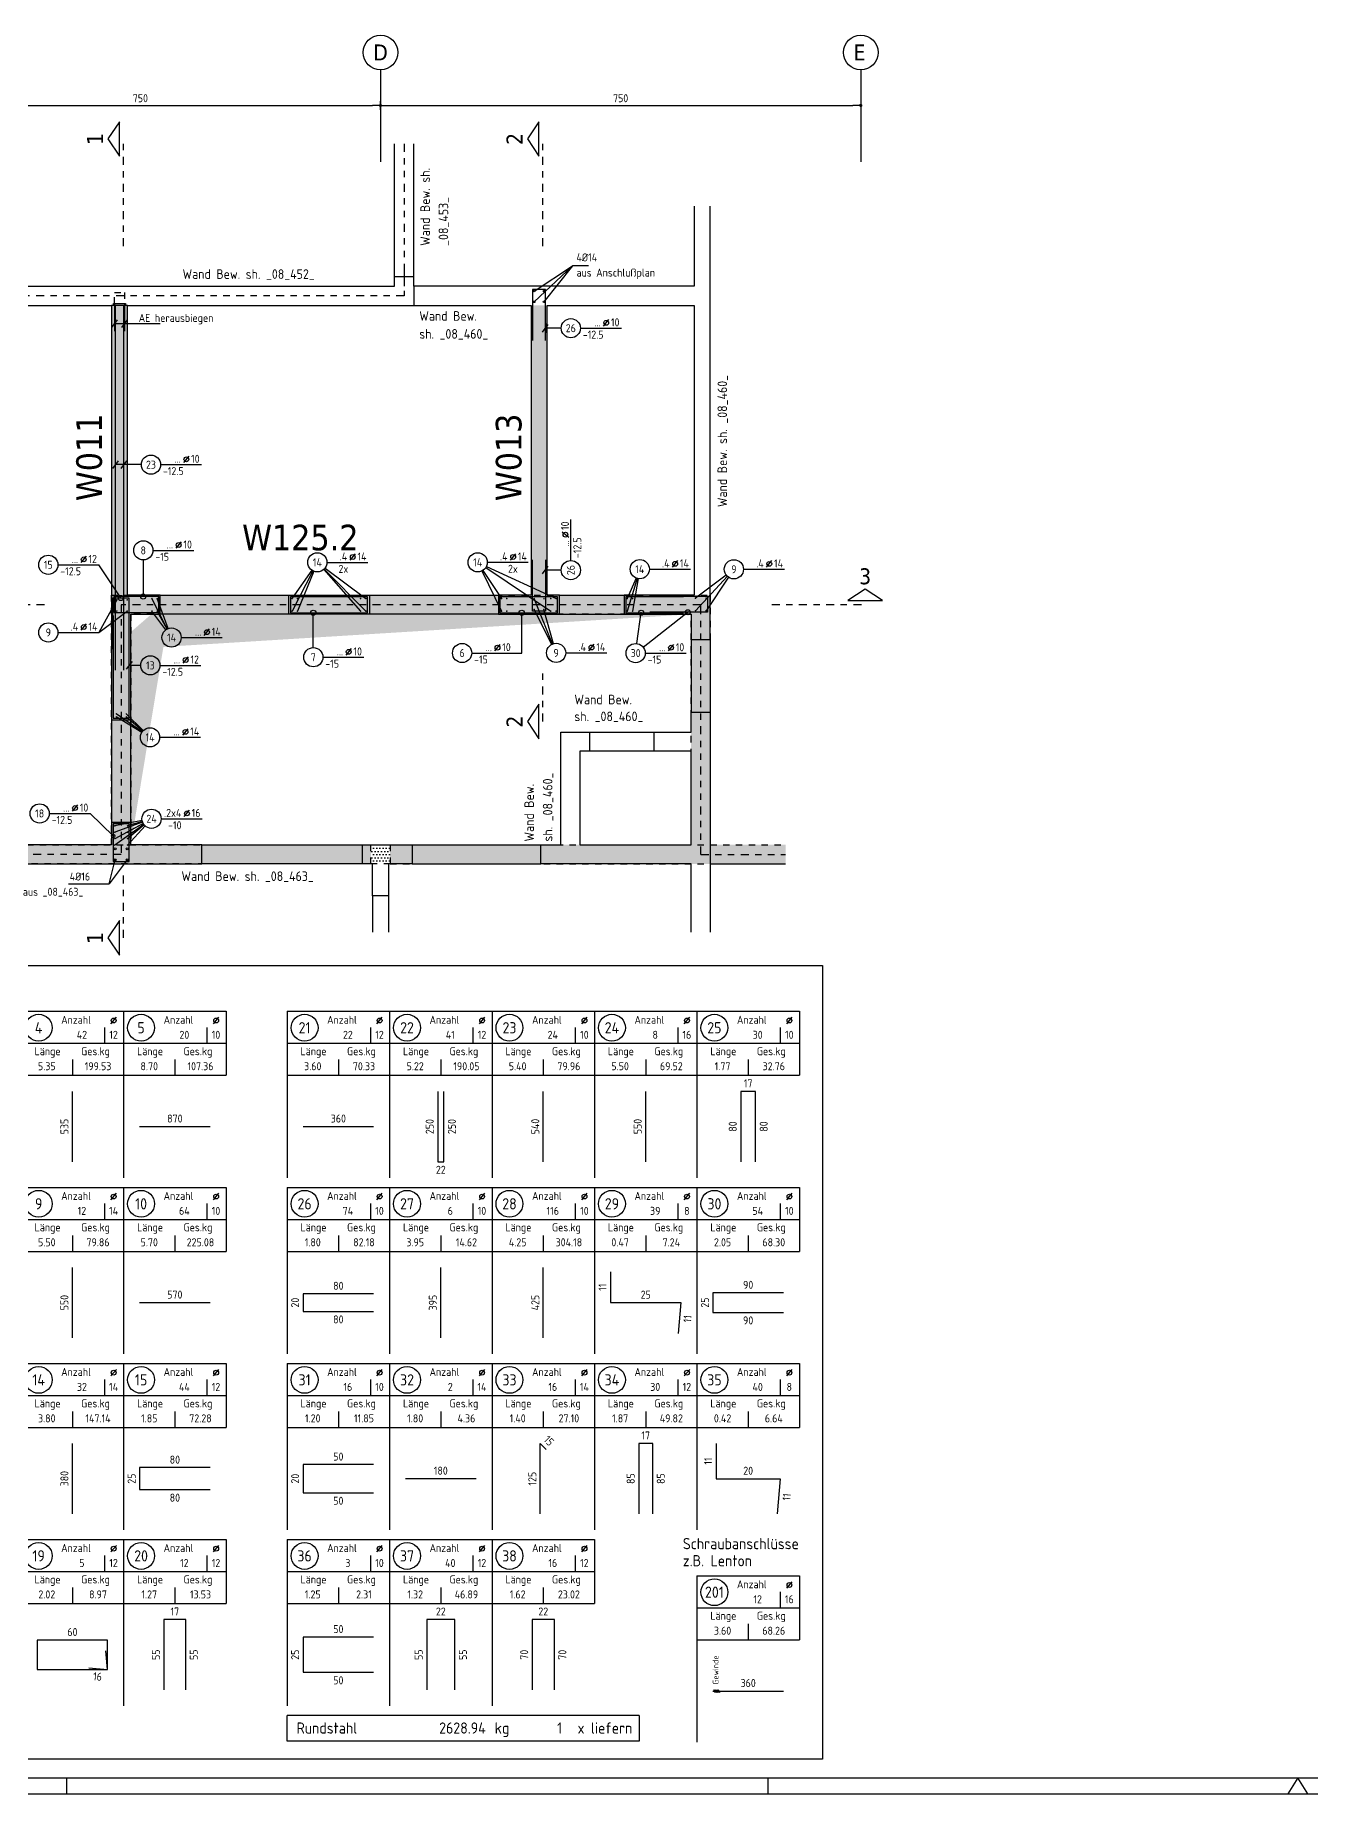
# Model space of a CAD drawing. Extents: x 40 to 149, y 46 to 88.
# Drawn here: x 49.96 to 69.88, y 46.05 to 73.52 of the extents above; entities that cross this region are included whole.
import ezdxf
from ezdxf.enums import TextEntityAlignment as Align

# ---------------------------------------------------------------- set-up
doc = ezdxf.new("R2010")
doc.units = 0
doc.header["$LTSCALE"] = 0.5
for name, pattern in [('AUSGEZOGEN', [1000.01, 1000, 0.01]), ('DIVIDE2', [0.625, 0.25, -0.125, 0, -0.125, 0, -0.125]), ('DOT', [0.175, 0.05, -0.125]), ('HIDDEN2', [0.187, 0.125, -0.062]), ('PUNKT', [0.175, 0.05, -0.125]), ('STRICHPUNKT', [1, 0.5, -0.25, 0, -0.25]), ('STRICHPUNKT2', [0.55, 0.25, -0.125, 0.05, -0.125])]:
    doc.linetypes.add(name, pattern=pattern)
for name, color, linetype in [('1.UG', 7, 'Continuous'), ('ACHSEN', 7, 'Continuous'), ('AFB', 7, 'Continuous'), ('AFU', 7, 'Continuous'), ('BETON', 7, 'Continuous'), ('Brüstung 1.UG', 7, 'Continuous'), ('DRUEBER', 7, 'Continuous'), ('grau_dunkel', 7, 'Continuous'), ('grau_mittel', 7, 'Continuous'), ('HILFE', 7, 'Continuous'), ('MASSE', 7, 'Continuous'), ('OBJEKT', 7, 'Continuous'), ('RAHMEN', 7, 'Continuous'), ('RND', 7, 'Continuous'), ('RND_BILD', 7, 'Continuous'), ('SCHNITTE', 7, 'STRICHPUNKT'), ('SFP_Achsen', 7, 'Continuous'), ('TEXT', 7, 'Continuous')]:
    doc.layers.add(name, color=color, linetype=linetype)
doc.layers.add('NOPLOT', color=7, linetype='Continuous', plot=False)
doc.styles.add('helv', font='tahoma.ttf')
doc.styles.add('txt', font='isocp.shx')
doc.linetypes.add('AFU_50K', pattern='A,0.15,["/",Standard,S=0.2,R=0,X=-0.01,Y=-0.1],0.07,["/",Standard,S=0.2,R=0,X=-0.01,Y=-0.1],0.15', length=0.37)
doc.linetypes.add('AFU_50M', pattern='A,0.45,["/",Standard,S=0.2,R=0,X=-0.01,Y=-0.1],0.07,["/",Standard,S=0.2,R=0,X=-0.01,Y=-0.1],0.45', length=0.97)
doc.dimstyles.new('DOT_I', dxfattribs={"dimscale": 0.5, "dimtxt": 0.25, "dimasz": 0.25, "dimexe": 0.1, "dimexo": 0.3, "dimgap": 0.1, "dimtad": 1, "dimdec": 3, "dimzin": 3, "dimtxsty": 'txt', "dimblk": 'DOT', "dimblk1": 'DOT', "dimblk2": 'DOT', "dimsah": 1, "dimcen": 0.1, "dimse1": 1, "dimse2": 1, "dimazin": 0, "dimtfac": 1, "dimtdec": 4, "dimtix": 1, "dimtmove": 2, "dimatfit": 3, "dimfxl": 0, "dimtvp": 1, "dimtolj": 1, "dimtzin": 0, "dimarcsym": 0})
pattern_1 = [(0, (-40.828506, 443.27496), (0.025, 0.05), [0, -0.05])]

# ---------------------------------------------------------------- blocks, each defined once
blk = doc.blocks.new('SCHN-1')
at = {"layer": 'SCHNITTE', "color": 5, "linetype": 'Continuous'}
blk.add_lwpolyline([(0.54, 0.125), (0, 0.485), (-0.54, 0.125)], close=True, dxfattribs=at)
at = {"layer": 'SCHNITTE', "color": 6, "linetype": 'Continuous', "style": 'helv'}
blk.add_attdef('SCHN-1', text='', height=0.5, dxfattribs=at).set_placement((0, 0.635), align=Align.CENTER)
blk = doc.blocks.new('DOT')
at = {"layer": 'MASSE', "color": 7, "linetype": 'Continuous'}
for p, q in [((0, 0), (-1, 0)), ((0, 0.54), (0, -0.54))]:
    blk.add_line(p, q, dxfattribs=at)
at = {"layer": 'MASSE', "color": 7, "linetype": 'Continuous', "const_width": 0.2}
blk.add_lwpolyline([(-0.1, 0, 1), (0.1, 0, 1)], format="xyb", close=True, dxfattribs=at)
blk = doc.blocks.new('*D22')
at = {"layer": 'DEFPOINTS', "color": 0, "linetype": 'AUSGEZOGEN', "transparency": 16777216}
for p in [(47.856, 72.426), (55.356, 72.426), (55.356, 72.426)]:
    blk.add_point(p, dxfattribs=at)
at = {"layer": 'MASSE', "color": 0, "linetype": 'AUSGEZOGEN', "lineweight": -2, "transparency": 16777216}
blk.add_line((47.981, 72.426), (55.231, 72.426), dxfattribs=at)
at = {"layer": 'MASSE', "color": 0, "linetype": 'AUSGEZOGEN', "lineweight": -2, "transparency": 16777216, "xscale": 0.125, "yscale": 0.125, "zscale": 0.125, "rotation": 180}
blk.add_blockref('DOT', (47.856, 72.426), dxfattribs=at)
at = {"layer": 'MASSE', "color": 0, "linetype": 'AUSGEZOGEN', "lineweight": -2, "transparency": 16777216, "xscale": 0.125, "yscale": 0.125, "zscale": 0.125}
blk.add_blockref('DOT', (55.356, 72.426), dxfattribs=at)
at = {"layer": 'MASSE', "color": 0, "linetype": 'AUSGEZOGEN', "transparency": 16777216, "insert": (51.606, 72.539), "char_height": 0.125, "attachment_point": 5, "style": 'txt'}
blk.add_mtext('\\A1;750', dxfattribs=at)
blk = doc.blocks.new('*D23')
at = {"layer": 'DEFPOINTS', "color": 0, "linetype": 'AUSGEZOGEN', "transparency": 16777216}
for p in [(55.356, 72.426), (62.856, 72.426), (62.856, 72.426)]:
    blk.add_point(p, dxfattribs=at)
at = {"layer": 'MASSE', "color": 0, "linetype": 'AUSGEZOGEN', "lineweight": -2, "transparency": 16777216}
blk.add_line((55.481, 72.426), (62.731, 72.426), dxfattribs=at)
at = {"layer": 'MASSE', "color": 0, "linetype": 'AUSGEZOGEN', "lineweight": -2, "transparency": 16777216, "xscale": 0.125, "yscale": 0.125, "zscale": 0.125, "rotation": 180}
blk.add_blockref('DOT', (55.356, 72.426), dxfattribs=at)
at = {"layer": 'MASSE', "color": 0, "linetype": 'AUSGEZOGEN', "lineweight": -2, "transparency": 16777216, "xscale": 0.125, "yscale": 0.125, "zscale": 0.125}
blk.add_blockref('DOT', (62.856, 72.426), dxfattribs=at)
at = {"layer": 'MASSE', "color": 0, "linetype": 'AUSGEZOGEN', "transparency": 16777216, "insert": (59.106, 72.539), "char_height": 0.125, "attachment_point": 5, "style": 'txt'}
blk.add_mtext('\\A1;750', dxfattribs=at)
blk = doc.blocks.new('lei_gre')
at = {"layer": 'RND', "color": 7, "linetype": 'Continuous'}
for p, q in [((-0.09, -0.12), (0.09, 0.12)), ((0, 0.15), (0, -0.15))]:
    blk.add_line(p, q, dxfattribs=at)
blk = doc.blocks.new('RND_LEI')
at = {"layer": 'RND', "color": 7, "linetype": 'Continuous'}
blk.add_line((1.022, 0.066), (1.19, 0.27), dxfattribs=at)
for centre, radius in [((0, 0), 0.3), ((1.106, 0.168), 0.075)]:
    blk.add_circle(centre, radius, dxfattribs=at)
at = {"layer": 'RND', "color": 7, "linetype": 'Continuous', "style": 'txt'}
blk.add_attdef('POSL', text='', height=0.25, dxfattribs=at).set_placement((0, 0), align=Align.MIDDLE)
blk.add_attdef('ANZ', text='', height=0.25, dxfattribs=at).set_placement((0.931, 0.057), align=Align.RIGHT)
for tag, p in [('DUM', (1.253, 0.057)), ('ABSTD', (1.674, 0.057)), ('POSTXT', (0.374, -0.327))]:
    blk.add_attdef(tag, p, '', height=0.25, dxfattribs=at)
blk = doc.blocks.new('DINA0')
at = {"color": 7, "linetype": 'Continuous'}
for p, q in [((59.45, 0.5), (59.14, 0)), ((59.76, 0), (59.45, 0.5))]:
    blk.add_line(p, q, dxfattribs=at)
at = {"layer": 'RAHMEN'}
blk.add_line((0, 0), (118.9, 0), dxfattribs=at)
at = {"layer": 'RAHMEN', "color": 5}
blk.add_line((2, 0.5), (118.4, 0.5), dxfattribs=at)
at = {"layer": 'RAHMEN', "color": 7}
for p, q in [((21, 0), (21, 0.5)), ((42.9, 0.5), (42.9, 0))]:
    blk.add_line(p, q, dxfattribs=at)
blk = doc.blocks.new('RND_LIS2')
at = {"layer": 'RND', "color": 3, "linetype": 'Continuous'}
for p, q in [((0, 0), (0, -5.2)), ((0, 0), (3.2, 0)), ((3.2, 0), (3.2, -2)), ((2.6, -0.503), (2.6, -1)), ((0, -1), (3.2, -1)), ((1.6, -1.503), (1.6, -2)), ((0, -2), (3.2, -2))]:
    blk.add_line(p, q, dxfattribs=at)
at = {"layer": 'RND', "color": 7, "linetype": 'Continuous'}
blk.add_line((2.805, -0.39), (2.973, -0.186), dxfattribs=at)
at = {"layer": 'RND', "color": 1, "linetype": 'Continuous'}
blk.add_circle((0.545, -0.513), 0.42, dxfattribs=at)
at = {"layer": 'RND', "color": 7, "linetype": 'Continuous'}
blk.add_circle((2.889, -0.288), 0.075, dxfattribs=at)
at = {"layer": 'RND', "color": 7, "linetype": 'Continuous', "style": 'txt'}
for s, p in [('Anzahl', (1.249, -0.391)), ('Länge', (0.42, -1.373)), ('Ges.kg', (1.872, -1.373))]:
    blk.add_text(s, height=0.25, dxfattribs=at).set_placement(p)
at = {"layer": 'RND', "color": 1, "linetype": 'Continuous', "style": 'txt'}
blk.add_attdef('POS1', text='', height=0.35, dxfattribs=at).set_placement((0.545, -0.513), align=Align.MIDDLE)
at = {"layer": 'RND', "color": 7, "linetype": 'Continuous', "style": 'txt'}
for tag, p in [('STK1', (1.897, -0.859)), ('DS1', (2.885, -0.859)), ('LANG1', (0.8, -1.841)), ('GEW', (2.4, -1.841))]:
    blk.add_attdef(tag, text='', height=0.25, dxfattribs=at).set_placement(p, align=Align.CENTER)
blk = doc.blocks.new('RND_SUM')
at = {"layer": 'RND', "color": 5, "linetype": 'Continuous'}
for p, q in [((0, 0), (0, 0.8)), ((11, 0.8), (0, 0.8)), ((11, 0.8), (11, 0)), ((11, 0), (0, 0))]:
    blk.add_line(p, q, dxfattribs=at)
at = {"layer": 'RND', "color": 1, "linetype": 'Continuous', "style": 'txt'}
for s, p in [('Rundstahl', (0.292, 0.235)), ('kg', (6.483, 0.235))]:
    blk.add_text(s, height=0.35, dxfattribs=at).set_placement(p)
blk.add_text('x liefern', height=0.35, dxfattribs=at).set_placement((10.784, 0.235), align=Align.RIGHT)
for tag, p in [('RND-S', (6.203, 0.235)), ('RND-Z', (8.59, 0.235))]:
    blk.add_attdef(tag, text='', height=0.35, dxfattribs=at).set_placement(p, align=Align.RIGHT)

msp = doc.modelspace()

# ---------------------------------------------------------------- hatches: boundary and pattern name
at = {"layer": '1.UG', "linetype": 'DOT'}
h = msp.add_hatch(dxfattribs=at)
h.set_pattern_fill('DOTS', scale=0.8, double=1)
h.set_pattern_definition(pattern_1)
h.paths.add_polyline_path([(55.2064, 60.5781), (55.5064, 60.5781), (55.5064, 60.8781), (55.2064, 60.8781)])
at = {"layer": 'Brüstung 1.UG', "linetype": 'DOT'}
h = msp.add_hatch(dxfattribs=at)
h.set_pattern_fill('DOTS', color=102, scale=0.8, double=1)
h.set_pattern_definition(pattern_1)
h.paths.add_polyline_path([(49.4348, 60.8781), (49.4348, 60.5781), (55.2064, 60.5781), (55.2064, 60.8781)])
h.paths.add_polyline_path([(61.6823, 60.5781), (61.6823, 60.8781), (55.5064, 60.8781), (55.5064, 60.5781)])
at = {"layer": 'DRUEBER', "linetype": 'PUNKT'}
h = msp.add_hatch(dxfattribs=at)
h.set_pattern_fill('DOTS', color=102, scale=0.8, double=1)
h.set_pattern_definition([(0, (-40.828506, 500.78466), (0.025, 0.05), [0, -0.05])])
h.paths.add_polyline_path([(60.2064, 64.4781), (60.2064, 60.8781), (60.5064, 60.8781), (60.5064, 64.7781), (51.1564, 64.7781), (51.1564, 60.8781), (51.4564, 60.8781), (51.4564, 64.4781)])
at = {"layer": 'grau_mittel'}
h = msp.add_hatch(color=61, dxfattribs=at)
h.paths.add_polyline_path([(51.4064, 69.3031), (51.1564, 69.3031), (51.1564, 62.8281), (51.4564, 62.8281), (51.4564, 64.4781), (51.9164, 64.4781), (51.9164, 64.7781), (51.4064, 64.7781)])
h.paths.add_polyline_path([(53.9264, 64.7781), (53.9264, 64.4781), (55.1864, 64.4781), (55.1864, 64.7781)])
msp.add_hatch(color=61, dxfattribs=at).paths.add_polyline_path([(51.4564, 60.8781), (51.4564, 61.2281), (51.1564, 61.2281), (51.1564, 60.8781)])

# ---------------------------------------------------------------- linework, layer by layer
at = {"layer": 'ACHSEN', "color": 140, "linetype": 'AUSGEZOGEN'}
for p, q in [((55.3564, 72.9831), (55.3564, 71.5476)), ((62.8564, 72.9831), (62.8564, 71.5476))]:
    msp.add_line(p, q, dxfattribs=at)
at = {"layer": 'AFB', "color": 1, "linetype": 'DIVIDE2'}
for p, q in [((55.7264, 71.8289), (55.7264, 69.4531)), ((55.7264, 69.4531), (49.4348, 69.4531)), ((51.3064, 64.6281), (51.3064, 60.7281)), ((60.3564, 64.6281), (51.3064, 64.6281)), ((60.3564, 60.7281), (60.3564, 64.6281)), ((51.3064, 60.7281), (49.4348, 60.7281)), ((60.3564, 60.7281), (61.6823, 60.7281))]:
    msp.add_line(p, q, dxfattribs=at)
at = {"layer": 'AFU', "color": 1, "linetype": 'AUSGEZOGEN'}
msp.add_line((55.7264, 69.9031), (55.7264, 69.6031), dxfattribs=at)
at = {"layer": 'AFU', "color": 8, "linetype": 'AFU_50M'}
msp.add_line((55.5764, 69.7531), (55.8764, 69.7531), dxfattribs=at)
at = {"layer": 'AFU', "color": 8, "linetype": 'AFU_50K'}
for p, q in [((55.8764, 69.6031), (55.8764, 69.3031)), ((51.4064, 69.3031), (51.1564, 69.3031))]:
    msp.add_line(p, q, dxfattribs=at)
at = {"layer": 'BETON', "color": 6, "linetype": 'AUSGEZOGEN', "lineweight": -2}
for points in [[(49.4348, 69.6031), (55.5764, 69.6031), (55.5764, 71.8289)], [(60.2564, 70.8536), (60.2564, 69.6031), (55.8764, 69.6031), (55.8764, 71.8289)], [(49.4348, 69.3031), (51.1564, 69.3031), (51.1564, 62.8281), (51.4564, 62.8281), (51.4564, 64.4781), (51.9164, 64.4781), (51.9164, 64.7781), (51.4064, 64.7781), (51.4064, 69.3031), (57.7064, 69.3031), (57.7064, 64.7781), (57.1964, 64.7781), (57.1964, 64.4781), (58.1514, 64.4781), (58.1514, 64.7781), (57.9564, 64.7781), (57.9564, 69.3031), (60.2564, 69.3031), (60.2564, 64.7781), (59.1614, 64.7781), (59.1614, 64.4781), (60.2064, 64.4781), (60.2064, 64.0831), (60.5064, 64.0831), (60.5064, 70.8536)], [(60.2064, 59.5114), (60.2064, 60.5781), (57.8614, 60.5781), (57.8614, 60.8781), (58.1714, 60.8781), (58.1714, 62.6381), (58.6214, 62.6381), (58.6214, 62.3381), (58.4714, 62.3381), (58.4714, 60.8781), (60.2064, 60.8781), (60.2064, 62.3381), (59.6314, 62.3381), (59.6314, 62.6381), (60.2064, 62.6381), (60.2064, 62.9481), (60.5064, 62.9481), (60.5064, 59.5114)], [(49.4348, 60.5781), (52.5664, 60.5781), (52.5664, 60.8781), (51.4564, 60.8781), (51.4564, 61.2281), (51.1564, 61.2281), (51.1564, 60.8781), (49.4348, 60.8781)], [(55.0764, 60.8781), (55.8514, 60.8781), (55.8514, 60.5781), (55.4814, 60.5781), (55.4814, 60.0781), (55.2314, 60.0781), (55.2314, 60.5781), (55.0764, 60.5781), (55.0764, 60.8781)]]:
    msp.add_lwpolyline(points, dxfattribs=at)
msp.add_lwpolyline([(53.9264, 64.7781), (55.1864, 64.7781), (55.1864, 64.4781), (53.9264, 64.4781)], close=True, dxfattribs=at)
at = {"layer": 'Brüstung 1.UG', "color": 102, "linetype": 'DOT'}
for p, q in [((49.4348, 60.8781), (55.2064, 60.8781)), ((55.5064, 60.8781), (61.6823, 60.8781)), ((55.2064, 60.5781), (49.4348, 60.5781)), ((55.5064, 60.5781), (61.6823, 60.5781))]:
    msp.add_line(p, q, dxfattribs=at)
at = {"layer": 'DRUEBER', "color": 102, "linetype": 'PUNKT'}
for p, q in [((51.1564, 60.8781), (51.1564, 64.7781)), ((51.1564, 64.7781), (60.5064, 64.7781)), ((60.5064, 64.7781), (60.5064, 60.8781)), ((60.2064, 64.4781), (51.4564, 64.4781)), ((51.4564, 64.4781), (51.4564, 60.8781)), ((60.2064, 60.8781), (60.2064, 64.4781))]:
    msp.add_line(p, q, dxfattribs=at)
at = {"layer": 'DRUEBER', "color": 7, "linetype": 'PUNKT', "lineweight": -2}
msp.add_lwpolyline([(55.2064, 60.8781), (55.5064, 60.8781), (55.5064, 60.5781), (55.2064, 60.5781)], close=True, dxfattribs=at)
at = {"layer": 'grau_dunkel', "color": 21}
msp.add_lwpolyline([(51.4564, 60.8781, 0, 0.587, 0), (51.749, 64.4542, 0, 0, 0), (51.4647, 64.2084, 0.5398, 0, 0), (60.2064, 64.4781, 0, 0, 0)], format="xyseb", dxfattribs=at)
at = {"layer": 'grau_mittel', "color": 61}
for points in [[(57.7064, 69.3031), (57.9564, 69.3031), (57.7064, 64.7781), (57.9564, 64.7781)], [(57.1964, 64.7781), (57.1964, 64.4781), (58.1514, 64.7781), (58.1514, 64.4781)], [(59.1614, 64.7781), (59.1614, 64.4781), (60.2564, 64.7781), (60.2064, 64.4781)]]:
    msp.add_solid(points, dxfattribs=at)
at = {"layer": 'HILFE', "color": 102, "linetype": 'AUSGEZOGEN'}
for p, q in [((57.7552, 69.5269), (58.356, 69.921)), ((58.356, 69.921), (57.7552, 69.3583)), ((58.356, 69.921), (57.9087, 69.3583)), ((58.6042, 69.921), (58.356, 69.921)), ((51.1884, 69.3031), (51.1884, 69.3331)), ((51.1884, 69.3331), (51.3744, 69.3331)), ((51.3744, 69.3331), (51.3744, 69.3031)), ((51.9152, 69.0175), (51.2034, 69.0175)), ((51.1187, 60.2682), (51.211, 60.6431)), ((51.4018, 60.6431), (51.1187, 60.2682)), ((50.4839, 60.2682), (51.1187, 60.2682))]:
    msp.add_line(p, q, dxfattribs=at)
at = {"layer": 'OBJEKT', "color": 7, "linetype": 'AUSGEZOGEN'}
for p, q in [((51.9164, 64.7781), (53.9264, 64.7781)), ((55.1864, 64.7781), (57.1964, 64.7781)), ((58.1514, 64.7781), (59.1614, 64.7781)), ((53.9264, 64.4781), (51.9164, 64.4781)), ((57.1964, 64.4781), (55.1864, 64.4781)), ((58.1514, 64.4781), (59.1614, 64.4781)), ((60.2064, 64.0831), (60.2064, 62.9481)), ((60.5064, 64.0831), (60.5064, 62.9481)), ((51.1564, 62.8281), (51.1564, 61.2281)), ((51.4564, 61.2281), (51.4564, 62.8281)), ((58.6214, 62.6381), (59.6314, 62.6381)), ((59.6314, 62.3381), (58.6214, 62.3381)), ((52.5664, 60.8781), (55.0764, 60.8781)), ((55.8514, 60.8781), (57.8614, 60.8781)), ((55.0764, 60.5781), (52.5664, 60.5781)), ((55.8514, 60.5781), (57.8614, 60.5781)), ((60.5064, 60.5781), (61.6823, 60.5781)), ((55.2314, 60.0781), (55.2314, 59.5114)), ((55.4814, 60.0781), (55.4814, 59.5114))]:
    msp.add_line(p, q, dxfattribs=at)
at = {"layer": 'OBJEKT', "color": 7, "linetype": 'HIDDEN2'}
msp.add_line((60.5064, 60.8781), (61.6823, 60.8781), dxfattribs=at)
at = {"layer": 'RND', "color": 102, "linetype": 'AUSGEZOGEN'}
for p, q in [((58.1781, 68.9472), (57.9314, 68.9472)), ((51.6213, 66.8156), (51.2164, 66.8156)), ((51.2994, 64.733), (50.9581, 65.2516)), ((51.6517, 65.3268), (51.6517, 64.7542)), ((54.2834, 65.1667), (53.9751, 64.7299)), ((54.3009, 65.156), (53.9751, 64.5274)), ((54.3131, 65.1504), (54.0581, 64.5274)), ((54.4694, 65.1769), (55.0447, 64.5274)), ((54.4757, 65.1829), (55.1278, 64.5274)), ((54.4901, 65.1995), (55.1278, 64.7236)), ((56.9397, 65.1551), (57.2451, 64.5274)), ((56.9563, 65.1645), (57.2451, 64.7236)), ((56.9988, 65.2066), (58.0147, 64.5274)), ((57.0102, 65.227), (58.0978, 64.7236)), ((58.1781, 65.1685), (57.9314, 65.1685)), ((59.3462, 65.0449), (59.2101, 64.7236)), ((59.3621, 65.0392), (59.2101, 64.5274)), ((59.3796, 65.0352), (59.2931, 64.5274)), ((60.7548, 65.0912), (60.275, 64.7307)), ((60.7727, 65.0713), (60.275, 64.5345)), ((60.7911, 65.0568), (60.4405, 64.5345)), ((51.238, 64.7039), (50.9591, 64.1947)), ((52.0259, 64.2485), (51.7872, 64.7247)), ((52.0416, 64.2553), (51.8703, 64.7247)), ((58.0426, 64.0139), (57.7552, 64.7236)), ((50.9591, 64.1947), (51.4008, 64.5285)), ((52.004, 64.235), (51.7872, 64.5285)), ((52.022, 64.2465), (51.8703, 64.5285)), ((54.3068, 63.9572), (54.3068, 64.5031)), ((57.5608, 63.8733), (57.5608, 64.5031)), ((58.0312, 64.0087), (57.7552, 64.555)), ((58.0585, 64.0193), (57.9087, 64.555)), ((59.3607, 64.0207), (59.4284, 64.5115)), ((59.4583, 63.9647), (60.1672, 64.52)), ((51.6114, 63.6804), (51.4314, 63.6804)), ((51.6341, 62.6423), (51.229, 62.9244)), ((51.6505, 62.6619), (51.3844, 62.9244)), ((51.6287, 62.6339), (51.229, 62.8744)), ((51.6431, 62.6539), (51.3844, 62.8744)), ((50.8231, 61.3674), (51.1814, 61.0154)), ((51.6333, 61.2558), (51.2066, 61.1734)), ((51.6398, 61.2326), (51.2066, 61.0734)), ((51.6487, 61.2128), (51.2066, 60.9734)), ((51.6586, 61.197), (51.2066, 60.8734)), ((51.6368, 61.2417), (51.4062, 61.1734)), ((51.6499, 61.2107), (51.4062, 61.0734)), ((51.6652, 61.1885), (51.4062, 60.9734)), ((51.6796, 61.1734), (51.4062, 60.8734))]:
    msp.add_line(p, q, dxfattribs=at)
at = {"layer": 'RND', "color": 7, "linetype": 'AUSGEZOGEN'}
for p, q in [((58.4781, 68.9472), (59.1181, 68.9472)), ((51.9213, 66.8156), (52.5613, 66.8156)), ((58.3281, 65.3185), (58.3281, 65.9585)), ((51.8017, 65.4768), (52.4417, 65.4768)), ((50.3181, 65.2516), (50.9581, 65.2516)), ((54.5199, 65.2892), (55.1599, 65.2892)), ((57.0241, 65.29), (57.6641, 65.29)), ((59.5548, 65.183), (60.1948, 65.183)), ((61.0247, 65.1813), (61.6647, 65.1813)), ((50.3191, 64.1947), (50.9591, 64.1947)), ((52.2431, 64.1144), (52.8831, 64.1144)), ((54.4568, 63.8072), (55.0968, 63.8072)), ((56.7806, 63.8733), (57.5608, 63.8733)), ((58.2488, 63.8748), (58.8888, 63.8748)), ((59.4902, 63.8722), (60.1302, 63.8722)), ((51.9114, 63.6804), (52.5514, 63.6804)), ((51.9072, 62.5566), (52.5472, 62.5566)), ((50.1831, 61.3674), (50.8231, 61.3674)), ((51.9306, 61.2843), (52.5706, 61.2843))]:
    msp.add_line(p, q, dxfattribs=at)
at = {"layer": 'RND', "color": 1, "linetype": 'HIDDEN2'}
msp.add_lwpolyline([(51.2034, 69.3331), (51.2034, 69.5031), (51.3594, 69.5031), (51.3594, 69.3331)], dxfattribs=at)
at = {"layer": 'RND', "color": 1, "linetype": 'AUSGEZOGEN'}
for points in [[(57.9314, 68.7533), (57.9314, 69.5533), (57.7314, 69.5533), (57.7314, 68.7533)], [(51.2034, 69.3331), (51.2034, 68.9031)], [(51.2164, 63.6031), (51.2164, 69.3031)], [(51.3464, 63.6031), (51.3464, 69.3031)], [(51.3594, 69.3331), (51.3594, 68.9031)], [(57.9314, 65.3279), (57.9314, 64.5279), (57.7314, 64.5279), (57.7314, 65.3279)], [(51.1744, 63.933), (51.1744, 64.733), (51.4244, 64.733), (51.4244, 63.933)], [(60.0864, 64.7531), (59.1864, 64.7531), (59.1864, 64.5031), (60.0864, 64.5031)], [(59.5641, 64.7602), (60.4641, 64.7602), (60.4641, 64.5102), (59.5641, 64.5102)], [(51.1814, 64.4581), (51.1814, 62.8531), (51.4314, 62.8531), (51.4314, 64.4581)]]:
    msp.add_lwpolyline(points, dxfattribs=at)
for points in [[(51.1939, 64.5042), (51.8939, 64.5042), (51.8939, 64.7542), (51.1939, 64.7542)], [(53.9514, 64.5031), (55.1514, 64.5031), (55.1514, 64.7531), (53.9514, 64.7531)], [(57.2214, 64.5031), (58.1214, 64.5031), (58.1214, 64.7531), (57.2214, 64.7531)], [(51.1814, 60.6181), (51.4314, 60.6181), (51.4314, 61.2031), (51.1814, 61.2031)]]:
    msp.add_lwpolyline(points, close=True, dxfattribs=at)
at = {"layer": 'RND', "color": 7, "linetype": 'AUSGEZOGEN'}
for points, const_width in [([(51.2318, 64.7039, 1), (51.2443, 64.7039, 1)], 0.0125), ([(51.3945, 64.7039, 1), (51.407, 64.7039, 1)], 0.0125), ([(51.781, 64.7247, 1), (51.7935, 64.7247, 1)], 0.0125), ([(51.864, 64.7247, 1), (51.8765, 64.7247, 1)], 0.0125), ([(53.9813, 64.7236, -1), (53.9688, 64.7236, -1)], 0.0125), ([(54.0644, 64.7236, -1), (54.0519, 64.7236, -1)], 0.0125), ([(55.0385, 64.7236, 1), (55.051, 64.7236, 1)], 0.0125), ([(55.1215, 64.7236, 1), (55.134, 64.7236, 1)], 0.0125), ([(57.2513, 64.7236, -1), (57.2388, 64.7236, -1)], 0.0125), ([(57.3344, 64.7236, -1), (57.3219, 64.7236, -1)], 0.0125), ([(57.7614, 64.7236, -1), (57.7489, 64.7236, -1)], 0.0125), ([(57.7614, 64.555, -1), (57.7489, 64.555, -1)], 0.0125), ([(57.915, 64.7236, -1), (57.9025, 64.7236, -1)], 0.0125), ([(57.915, 64.555, -1), (57.9025, 64.555, -1)], 0.0125), ([(58.0085, 64.7236, 1), (58.021, 64.7236, 1)], 0.0125), ([(58.0915, 64.7236, 1), (58.104, 64.7236, 1)], 0.0125), ([(59.2163, 64.7236, -1), (59.2038, 64.7236, -1)], 0.0125), ([(59.2994, 64.7236, -1), (59.2869, 64.7236, -1)], 0.0125), ([(60.2688, 64.7307, 1), (60.2813, 64.7307, 1)], 0.0125), ([(60.4342, 64.7307, 1), (60.4467, 64.7307, 1)], 0.0125), ([(51.2318, 64.5285, 1), (51.2443, 64.5285, 1)], 0.0125), ([(51.3945, 64.5285, 1), (51.407, 64.5285, 1)], 0.0125), ([(51.781, 64.5285, 1), (51.7935, 64.5285, 1)], 0.0125), ([(51.864, 64.5285, 1), (51.8765, 64.5285, 1)], 0.0125), ([(53.9813, 64.5274, -1), (53.9688, 64.5274, -1)], 0.0125), ([(54.0644, 64.5274, -1), (54.0519, 64.5274, -1)], 0.0125), ([(55.0385, 64.5274, 1), (55.051, 64.5274, 1)], 0.0125), ([(55.1215, 64.5274, 1), (55.134, 64.5274, 1)], 0.0125), ([(57.2513, 64.5274, -1), (57.2388, 64.5274, -1)], 0.0125), ([(57.3344, 64.5274, -1), (57.3219, 64.5274, -1)], 0.0125), ([(58.0085, 64.5274, 1), (58.021, 64.5274, 1)], 0.0125), ([(58.0915, 64.5274, 1), (58.104, 64.5274, 1)], 0.0125), ([(59.2163, 64.5274, -1), (59.2038, 64.5274, -1)], 0.0125), ([(59.2994, 64.5274, -1), (59.2869, 64.5274, -1)], 0.0125), ([(60.2688, 64.5345, 1), (60.2813, 64.5345, 1)], 0.0125), ([(60.4342, 64.5345, 1), (60.4467, 64.5345, 1)], 0.0125), ([(51.224, 62.9244, 1), (51.234, 62.9244, 1)], 0.01), ([(51.3794, 62.9244, 1), (51.3894, 62.9244, 1)], 0.01), ([(51.224, 62.8744, 1), (51.234, 62.8744, 1)], 0.01), ([(51.3794, 62.8744, 1), (51.3894, 62.8744, 1)], 0.01), ([(51.2004, 61.1734, 1), (51.2129, 61.1734, 1)], 0.0125), ([(51.2004, 61.0734, 1), (51.2129, 61.0734, 1)], 0.0125), ([(51.2004, 60.9734, 1), (51.2129, 60.9734, 1)], 0.0125), ([(51.4125, 61.1734, -1), (51.4, 61.1734, -1)], 0.0125), ([(51.4125, 61.0734, -1), (51.4, 61.0734, -1)], 0.0125), ([(51.4125, 60.9734, -1), (51.4, 60.9734, -1)], 0.0125), ([(51.2004, 60.8734, 1), (51.2129, 60.8734, 1)], 0.0125), ([(51.4125, 60.8734, -1), (51.4, 60.8734, -1)], 0.0125)]:
    msp.add_lwpolyline(points, format="xyb", close=True, dxfattribs=dict(at, const_width=const_width))
for centre, radius in [((57.7552, 69.5269), 0.0125), ((57.9087, 69.5269), 0.0125), ((57.7552, 69.3583), 0.0125), ((57.9087, 69.3583), 0.0125), ((51.2994, 64.733), 0.04), ((51.6517, 64.7542), 0.04), ((54.3068, 64.5031), 0.04), ((57.5608, 64.5031), 0.04), ((59.4273, 64.5031), 0.04), ((60.1547, 64.5102), 0.04), ((51.1814, 61.0154), 0.028), ((51.211, 60.8131), 0.016), ((51.4018, 60.8131), 0.016), ((51.211, 60.6431), 0.016), ((51.4018, 60.6431), 0.016)]:
    msp.add_circle(centre, radius, dxfattribs=at)
at = {"layer": 'RND_BILD', "color": 1, "linetype": 'AUSGEZOGEN'}
for points in [[(50.5446, 55.9267), (50.5446, 57.0267)], [(56.2494, 57.0267), (56.2494, 55.9267), (56.3462, 55.9267), (56.3462, 57.0267)], [(57.8978, 55.9267), (57.8978, 57.0267)], [(59.4978, 55.9267), (59.4978, 57.0267)], [(61.2147, 55.9267), (61.2147, 57.0267), (60.981, 57.0267), (60.981, 55.9267)], [(51.5946, 56.4767), (52.6946, 56.4767)], [(54.1478, 56.4767), (55.2478, 56.4767)], [(50.5446, 53.1767), (50.5446, 54.2767)], [(56.2978, 53.1767), (56.2978, 54.2767)], [(57.8978, 53.1767), (57.8978, 54.2767)], [(58.9478, 54.2097), (58.9478, 53.7257), (60.0478, 53.7257), (60.0056, 53.2436)], [(55.2478, 53.8642), (54.1478, 53.8642), (54.1478, 53.5892), (55.2478, 53.5892)], [(61.6478, 53.8794), (60.5478, 53.8794), (60.5478, 53.5739), (61.6478, 53.5739)], [(51.5946, 53.7267), (52.6946, 53.7267)], [(50.5446, 50.4267), (50.5446, 51.5267)], [(57.8512, 50.4267), (57.8512, 51.5267), (57.9445, 51.4333)], [(59.6078, 50.4267), (59.6078, 51.5267), (59.3878, 51.5267), (59.3878, 50.4267)], [(60.5969, 51.5267), (60.5969, 50.9756), (61.5988, 50.9756), (61.5508, 50.4267)], [(52.6946, 51.1485), (51.5946, 51.1485), (51.5946, 50.8048), (52.6946, 50.8048)], [(55.2478, 51.1967), (54.1478, 51.1967), (54.1478, 50.7567), (55.2478, 50.7567)], [(55.7478, 50.9767), (56.8478, 50.9767)], [(52.3146, 47.6767), (52.3146, 48.7767), (51.9746, 48.7767), (51.9746, 47.6767)], [(56.5178, 47.6767), (56.5178, 48.7767), (56.0778, 48.7767), (56.0778, 47.6767)], [(58.0707, 47.6767), (58.0707, 48.7767), (57.725, 48.7767), (57.725, 47.6767)], [(50.8023, 48.0231), (51.0946, 47.9975), (51.0946, 48.4558), (49.9946, 48.4558), (49.9946, 47.9975), (51.0946, 47.9975), (51.069, 48.2897)], [(55.2478, 48.5017), (54.1478, 48.5017), (54.1478, 47.9517), (55.2478, 47.9517)], [(60.5478, 47.6597), (61.6478, 47.6597)]]:
    msp.add_lwpolyline(points, dxfattribs=at)
at = {"layer": 'SCHNITTE', "color": 5, "linetype": 'STRICHPUNKT2'}
for p, q in [((51.3417, 70.2261), (51.3417, 71.9029)), ((57.8917, 70.2261), (57.8917, 71.9029)), ((48.7106, 64.6294), (50.1242, 64.6294)), ((61.4661, 64.6294), (62.9237, 64.6294)), ((57.8917, 62.8019), (57.8917, 63.6271)), ((51.3417, 59.423), (51.3417, 60.4136))]:
    msp.add_line(p, q, dxfattribs=at)
at = {"layer": 'SFP_Achsen', "color": 7, "linetype": 'AUSGEZOGEN'}
for centre in [(55.3564, 73.2536), (62.8564, 73.2536)]:
    msp.add_circle(centre, 0.2705, dxfattribs=at)
at = {"layer": 'TEXT', "color": 102, "linetype": 'AUSGEZOGEN'}
for p, q in [((60.5572, 47.6817), (60.5799, 47.6376)), ((60.5812, 47.6817), (60.6039, 47.6376)), ((60.6052, 47.6817), (60.6279, 47.6376)), ((60.6292, 47.6817), (60.6519, 47.6376))]:
    msp.add_line(p, q, dxfattribs=at)
at = {"layer": 'TEXT', "color": 1, "linetype": 'AUSGEZOGEN'}
msp.add_lwpolyline([(44.6044, 58.99), (62.2571, 58.99), (62.2571, 46.5947), (44.6044, 46.5947)], close=True, dxfattribs=at)

# ---------------------------------------------------------------- block references
at = {"layer": 'RAHMEN', "color": 7, "linetype": 'AUSGEZOGEN', "xscale": 0.5, "yscale": 0.5, "zscale": 0.5}
msp.add_blockref('DINA0', (39.9553, 46.0537), dxfattribs=at)
at = {"layer": 'RND', "color": 7, "linetype": 'AUSGEZOGEN', "xscale": 0.5, "yscale": 0.5, "zscale": 0.5}
for p in [(51.2034, 69.0175), (51.3594, 69.0175), (57.9314, 68.9472), (57.9314, 65.1685)]:
    msp.add_blockref('lei_gre', p, dxfattribs=at)
for p, values in [((58.3281, 68.9472), {'POSL': '26', 'DUM': '10', 'ANZ': '...', 'POSTXT': '-12.5'}), ((51.7713, 66.8156), {'POSL': '23', 'DUM': '10', 'ANZ': '...', 'POSTXT': '-12.5'}), ((50.1681, 65.2516), {'POSL': '15', 'DUM': '12', 'ANZ': '...', 'POSTXT': '-12.5'}), ((51.6517, 65.4768), {'POSL': '8', 'DUM': '10', 'ANZ': '...', 'POSTXT': '-15'}), ((54.3699, 65.2892), {'POSL': '14', 'DUM': '14', 'ANZ': '.4', 'POSTXT': '  2x'}), ((56.8741, 65.29), {'POSL': '14', 'DUM': '14', 'ANZ': '.4', 'POSTXT': '    2x'}), ((59.4048, 65.183), {'POSL': '14', 'DUM': '14', 'ANZ': '.4'}), ((60.8747, 65.1813), {'POSL': '9', 'DUM': '14', 'ANZ': '.4'}), ((50.1691, 64.1947), {'POSL': '9', 'DUM': '14', 'ANZ': '.4'}), ((52.0931, 64.1144), {'POSL': '14', 'DUM': '14', 'ANZ': '...'}), ((56.6306, 63.8733), {'POSL': '6', 'DUM': '10', 'ANZ': '...', 'POSTXT': '-15'}), ((58.0988, 63.8748), {'POSL': '9', 'DUM': '14', 'ANZ': '.4'}), ((59.3402, 63.8722), {'POSL': '30', 'DUM': '10', 'ANZ': '...', 'POSTXT': '-15'}), ((51.7614, 63.6804), {'POSL': '13', 'DUM': '12', 'ANZ': '...', 'POSTXT': '-12.5'}), ((54.3068, 63.8072), {'POSL': '7', 'DUM': '10', 'ANZ': '...', 'POSTXT': '-15'}), ((51.7572, 62.5566), {'POSL': '14', 'DUM': '14', 'ANZ': '...'}), ((50.0331, 61.3674), {'POSL': '18', 'DUM': '10', 'ANZ': '...', 'POSTXT': '-12.5'}), ((51.7806, 61.2843), {'POSL': '24', 'DUM': '16', 'ANZ': '.2x4', 'POSTXT': ' -10'})]:
    msp.add_blockref('RND_LEI', p, dxfattribs=at).add_auto_attribs(values)
at = {"layer": 'RND', "color": 102, "linetype": 'AUSGEZOGEN', "xscale": 0.5, "yscale": 0.5, "zscale": 0.5, "rotation": 180}
for p in [(51.2164, 66.8156), (51.3464, 66.8156), (51.4314, 63.6804)]:
    msp.add_blockref('lei_gre', p, dxfattribs=at)
at = {"layer": 'RND', "color": 7, "linetype": 'AUSGEZOGEN', "xscale": 0.5, "yscale": 0.5, "zscale": 0.5, "rotation": 90}
msp.add_blockref('RND_LEI', (58.3281, 65.1685), dxfattribs=at).add_auto_attribs({'POSL': '26', 'DUM': '10', 'ANZ': '...', 'POSTXT': '-12.5'})
at = {"layer": 'RND_BILD', "color": 7, "linetype": 'AUSGEZOGEN', "xscale": 0.5, "yscale": 0.5, "zscale": 0.5}
for name, p, values in [('RND_LIS2', (49.7446, 58.2767), {'POS1': '4', 'STK1': '42', 'DS1': '12', 'LANG1': '5.35', 'GEW': '199.53'}), ('RND_LIS2', (51.3446, 58.2767), {'POS1': '5', 'STK1': '20', 'DS1': '10', 'LANG1': '8.70', 'GEW': '107.36'}), ('RND_LIS2', (55.4978, 58.2767), {'POS1': '22', 'STK1': '41', 'DS1': '12', 'LANG1': '5.22', 'GEW': '190.05'}), ('RND_LIS2', (57.0978, 58.2767), {'POS1': '23', 'STK1': '24', 'DS1': '10', 'LANG1': '5.40', 'GEW': '79.96'}), ('RND_LIS2', (58.6978, 58.2767), {'POS1': '24', 'STK1': '8', 'DS1': '16', 'LANG1': '5.50', 'GEW': '69.52'}), ('RND_LIS2', (60.2978, 58.2767), {'POS1': '25', 'STK1': '30', 'DS1': '10', 'LANG1': '1.77', 'GEW': '32.76'}), ('RND_LIS2', (49.7446, 55.5267), {'POS1': '9', 'STK1': '12', 'DS1': '14', 'LANG1': '5.50', 'GEW': '79.86'}), ('RND_LIS2', (51.3446, 55.5267), {'POS1': '10', 'STK1': '64', 'DS1': '10', 'LANG1': '5.70', 'GEW': '225.08'}), ('RND_LIS2', (53.8978, 55.5267), {'POS1': '26', 'STK1': '74', 'DS1': '10', 'LANG1': '1.80', 'GEW': '82.18'}), ('RND_LIS2', (55.4978, 55.5267), {'POS1': '27', 'STK1': '6', 'DS1': '10', 'LANG1': '3.95', 'GEW': '14.62'}), ('RND_LIS2', (57.0978, 55.5267), {'POS1': '28', 'STK1': '116', 'DS1': '10', 'LANG1': '4.25', 'GEW': '304.18'}), ('RND_LIS2', (58.6978, 55.5267), {'POS1': '29', 'STK1': '39', 'DS1': '8', 'LANG1': '0.47', 'GEW': '7.24'}), ('RND_LIS2', (60.2978, 55.5267), {'POS1': '30', 'STK1': '54', 'DS1': '10', 'LANG1': '2.05', 'GEW': '68.30'}), ('RND_LIS2', (49.7446, 52.7767), {'POS1': '14', 'STK1': '32', 'DS1': '14', 'LANG1': '3.80', 'GEW': '147.14'}), ('RND_LIS2', (51.3446, 52.7767), {'POS1': '15', 'STK1': '44', 'DS1': '12', 'LANG1': '1.85', 'GEW': '72.28'}), ('RND_LIS2', (53.8978, 52.7767), {'POS1': '31', 'STK1': '16', 'DS1': '10', 'LANG1': '1.20', 'GEW': '11.85'}), ('RND_LIS2', (55.4978, 52.7767), {'POS1': '32', 'STK1': '2', 'DS1': '14', 'LANG1': '1.80', 'GEW': '4.36'}), ('RND_LIS2', (57.0978, 52.7767), {'POS1': '33', 'STK1': '16', 'DS1': '14', 'LANG1': '1.40', 'GEW': '27.10'}), ('RND_LIS2', (58.6978, 52.7767), {'POS1': '34', 'STK1': '30', 'DS1': '12', 'LANG1': '1.87', 'GEW': '49.82'}), ('RND_LIS2', (60.2978, 52.7767), {'POS1': '35', 'STK1': '40', 'DS1': '8', 'LANG1': '0.42', 'GEW': '6.64'}), ('RND_LIS2', (49.7446, 50.0267), {'POS1': '19', 'STK1': '5', 'DS1': '12', 'LANG1': '2.02', 'GEW': '8.97'}), ('RND_LIS2', (51.3446, 50.0267), {'POS1': '20', 'STK1': '12', 'DS1': '12', 'LANG1': '1.27', 'GEW': '13.53'}), ('RND_LIS2', (53.8978, 50.0267), {'POS1': '36', 'STK1': '3', 'DS1': '10', 'LANG1': '1.25', 'GEW': '2.31'}), ('RND_LIS2', (55.4978, 50.0267), {'POS1': '37', 'STK1': '40', 'DS1': '12', 'LANG1': '1.32', 'GEW': '46.89'}), ('RND_LIS2', (57.0978, 50.0267), {'POS1': '38', 'STK1': '16', 'DS1': '12', 'LANG1': '1.62', 'GEW': '23.02'}), ('RND_LIS2', (60.2978, 49.4597), {'POS1': '201', 'STK1': '12', 'DS1': '16', 'LANG1': '3.60', 'GEW': '68.26'}), ('RND_SUM', (53.8978, 46.8767), {'RND-S': '2628.94', 'RND-Z': '1'})]:
    msp.add_blockref(name, p, dxfattribs=at).add_auto_attribs(values)
at = {"layer": 'RND_BILD', "color": 6, "linetype": 'AUSGEZOGEN', "xscale": 0.5, "yscale": 0.5, "zscale": 0.5}
msp.add_blockref('RND_LIS2', (53.8978, 58.2767), dxfattribs=at).add_auto_attribs({'POS1': '21', 'STK1': '22', 'DS1': '12', 'LANG1': '3.60', 'GEW': '70.33'})
at = {"layer": 'SCHNITTE', "color": 5, "linetype": 'STRICHPUNKT2', "xscale": 0.5, "yscale": 0.5, "zscale": 0.5, "rotation": 90}
for p, values in [((51.3417, 71.9029), {'SCHN-1': '1'}), ((57.8917, 71.9029), {'SCHN-1': '2'}), ((57.8917, 62.8019), {'SCHN-1': '2'}), ((51.3417, 59.423), {'SCHN-1': '1'})]:
    msp.add_blockref('SCHN-1', p, dxfattribs=at).add_auto_attribs(values)
at = {"layer": 'SCHNITTE', "color": 5, "linetype": 'STRICHPUNKT2', "xscale": 0.5, "yscale": 0.5, "zscale": 0.5}
msp.add_blockref('SCHN-1', (62.9237, 64.6294), dxfattribs=at).add_auto_attribs({'SCHN-1': '3'})

# ---------------------------------------------------------------- texts
at = {"layer": 'NOPLOT', "color": 191, "linetype": 'AUSGEZOGEN', "style": 'helv'}
for s, p in [('W011', (51.0048, 66.2458)), ('W013', (57.5571, 66.2458))]:
    msp.add_text(s, height=0.4, rotation=90, dxfattribs=at).set_placement(p)
msp.add_text('W125.2', height=0.4, dxfattribs=at).set_placement((53.1951, 65.478))
at = {"layer": 'RND_BILD', "color": 7, "linetype": 'AUSGEZOGEN', "style": 'txt'}
for s, p in [('17', (61.0978, 57.1517)), ('870', (52.1446, 56.6017)), ('360', (54.6978, 56.6017)), ('22', (56.2978, 55.8017)), ('570', (52.1446, 53.8517)), ('80', (54.6978, 53.9892)), ('25', (59.4978, 53.8507)), ('90', (61.0978, 54.0044)), ('80', (54.6978, 53.4642)), ('90', (61.0978, 53.4489)), ('17', (59.4978, 51.6517)), ('50', (54.6978, 51.3217)), ('80', (52.1446, 51.2735)), ('180', (56.2978, 51.1017)), ('20', (61.0978, 51.1006)), ('80', (52.1446, 50.6798)), ('50', (54.6978, 50.6317)), ('17', (52.1446, 48.9017)), ('22', (56.2978, 48.9017)), ('22', (57.8978, 48.9017)), ('60', (50.5446, 48.5808)), ('50', (54.6978, 48.6267)), ('50', (54.6978, 47.8267)), ('360', (61.0978, 47.7847))]:
    msp.add_text(s, height=0.125, dxfattribs=at).set_placement(p, align=Align.MIDDLE)
for s, rotation, p in [('540', 90, (57.7728, 56.4767)), ('535', 90, (50.4196, 56.4767)), ('250', 90, (56.1244, 56.4767)), ('250', 90, (56.4712, 56.4767)), ('550', 90, (59.3728, 56.4767)), ('80', 90, (60.856, 56.4767)), ('80', 90, (61.3397, 56.4767)), ('11', 90, (58.8228, 53.9677)), ('550', 90, (50.4196, 53.7267)), ('20', 90, (54.0228, 53.7267)), ('395', 90, (56.1728, 53.7267)), ('425', 90, (57.7728, 53.7267)), ('25', 90, (60.4228, 53.7267)), ('11', 85, (60.1513, 53.4738)), ('15', 315, (57.9862, 51.5684)), ('11', 90, (60.4719, 51.2511)), ('380', 90, (50.4196, 50.9767)), ('25', 90, (51.4696, 50.9767)), ('20', 90, (54.0228, 50.9767)), ('125', 90, (57.7262, 50.9767)), ('85', 90, (59.2628, 50.9767)), ('85', 90, (59.7328, 50.9767)), ('11', 85, (61.6993, 50.6902)), ('55', 90, (51.8496, 48.2267)), ('55', 90, (52.4396, 48.2267)), ('25', 90, (54.0228, 48.2267)), ('55', 90, (55.9528, 48.2267)), ('55', 90, (56.6428, 48.2267)), ('70', 90, (57.6, 48.2267)), ('70', 90, (58.1957, 48.2267)), ('16', 354.99986, (50.9376, 47.8857))]:
    msp.add_text(s, height=0.125, rotation=rotation, dxfattribs=at).set_placement(p, align=Align.MIDDLE)
at = {"layer": 'SFP_Achsen', "color": 6, "linetype": 'AUSGEZOGEN', "style": 'helv'}
for s, p in [('D', (55.2424, 73.1292)), ('E', (62.7424, 73.1292))]:
    msp.add_text(s, height=0.25, dxfattribs=at).set_placement(p)
at = {"layer": 'TEXT', "color": 1, "linetype": 'AUSGEZOGEN', "style": 'txt'}
for s, p in [('Wand Bew. sh.', (56.1275, 70.2331)), ('_08_453_', (56.4134, 70.2331)), ('Wand Bew. sh. _08_460_', (60.7687, 66.1525)), ('Wand Bew. ', (57.753, 60.9283)), ('sh. _08_460_', (58.0414, 60.9283))]:
    msp.add_text(s, height=0.15, rotation=90, dxfattribs=at).set_placement(p)
at = {"layer": 'TEXT', "color": 7, "linetype": 'AUSGEZOGEN', "style": 'txt'}
for s, p in [('4%%C14', (58.4164, 69.9904)), ('aus Anschlußplan', (58.4164, 69.7529)), ('AE herausbiegen', (51.58, 69.0449)), ('4%%C16', (50.5025, 60.3189)), ('aus _08_463_', (49.7709, 60.0814))]:
    msp.add_text(s, height=0.125, dxfattribs=at).set_placement(p)
at = {"layer": 'TEXT', "color": 1, "linetype": 'AUSGEZOGEN', "style": 'txt'}
for s, height, p in [('Wand Bew. sh. _08_452_', 0.15, (52.2645, 69.7173)), ('Wand Bew.', 0.15, (55.9616, 69.0632)), ('sh. _08_460_', 0.15, (55.9616, 68.7832)), ('Wand Bew. ', 0.15, (58.3837, 63.0716)), ('sh. _08_460_', 0.15, (58.3837, 62.8088)), ('Wand Bew. sh. _08_463_', 0.15, (52.2478, 60.3123)), ('Schraubanschlüsse ', 0.175, (60.077, 49.8741)), ('z.B. Lenton', 0.175, (60.077, 49.6077))]:
    msp.add_text(s, height=height, dxfattribs=at).set_placement(p)
at = {"layer": 'TEXT', "color": 102, "linetype": 'Continuous', "style": 'txt'}
msp.add_text('Gewinde', height=0.09, rotation=90, dxfattribs=at).set_placement((60.6343, 47.7595))

# ---------------------------------------------------------------- dimensions: what is measured, and where the dimension line sits
at = {"layer": 'MASSE', "color": 7, "linetype": 'AUSGEZOGEN'}
for base, p1, p2, picture, middle in [((55.3564, 72.4263), (47.8564, 72.4263), (55.3564, 72.4263), '*D22', (51.6064, 72.5388)), ((62.8564, 72.4263), (55.3564, 72.4263), (62.8564, 72.4263), '*D23', (59.1064, 72.5388))]:
    dim = msp.add_linear_dim(base=base, p1=p1, p2=p2, dimstyle='DOT_I', override={"dimdec": 0, "dimlfac": 100}, dxfattribs=at)
    dim.commit()
    dim.dimension.update_dxf_attribs({"geometry": picture, "text_midpoint": middle})

doc.saveas('drawing.dxf')
